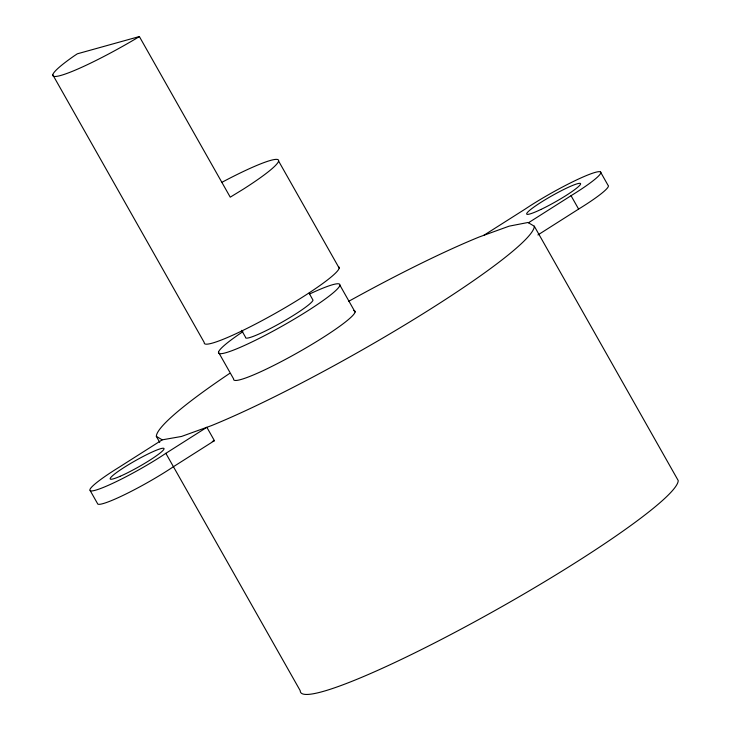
<?xml version="1.0" encoding="UTF-8"?>
<svg xmlns="http://www.w3.org/2000/svg" width="731" height="731" viewBox="0 0 731 731"><rect width="100%" height="100%" fill="white"/><g stroke="black" fill="none" stroke-linecap="round" stroke-linejoin="round"><path stroke-width="1.1" d="M90.251 490.72L97.826 504.098A54.176 6.131 -29.5 0 0 173.421 466.716L214.421 440.683L206.855 427.297L181.498 436.462L162.227 439.843L119.025 467.301A54.176 6.131 -29.5 0 0 96.172 490.017A54.176 6.131 -29.5 0 0 165.855 453.33L206.855 427.297L211.46 425.625A216.696 24.534 -29.5 0 0 417.355 317.254A216.696 24.534 -29.5 0 0 534.324 226.235L678.213 480.55A216.696 24.534 -29.5 0 1 488.893 613.939A216.696 24.534 -29.5 0 1 300.231 690.704L165.855 453.33M528.458 222.772L571.66 195.314A54.176 6.131 -29.5 0 0 594.531 172.589A54.176 6.131 -29.5 0 0 524.858 209.276L483.849 235.309M537.915 234.953L579.235 208.701A54.176 6.131 -29.5 0 0 608.018 185.281L600.453 171.895M139.365 36.55L135.619 38.844A77.395 8.763 -29.5 0 1 60.746 75.457A77.395 8.763 -29.5 0 1 74.078 55.967L77.331 53.811L139.365 36.55L230.247 197.169L242.984 189.375A77.395 8.763 -29.5 0 0 277.716 159.55A77.395 8.763 -29.5 0 0 222.078 182.229M212.31 441.442L214.421 440.683M229.607 373.44A216.696 24.534 -29.5 0 0 156.343 436.38L162.227 439.843M534.324 226.235L527.974 222.489L509.169 226.153L479.207 236.99A216.696 24.534 -29.5 0 0 348.669 301.336M571.039 195.689L578.605 209.075M278.584 161.03L339.175 268.113M339.933 285.236L355.074 312.009M309.085 293.186L313.005 300.121A38.697 4.377 -29.5 0 1 278.054 324.409A38.697 4.377 -29.5 0 1 245.552 337.283L241.632 330.339M218.496 352.205L233.646 378.978A69.655 7.886 -29.5 0 0 300.359 351.154A69.655 7.886 -29.5 0 0 353.512 310.529M52.787 74.818L204.251 342.519A77.395 8.763 -29.5 0 0 275.441 313.27A77.395 8.763 -29.5 0 0 338.517 266.724M156.343 436.38L159.714 442.346M309.451 294.063A69.655 7.886 -29.5 0 1 327.305 297.49A69.655 7.886 -29.5 0 1 235.921 349.144A69.655 7.886 -29.5 0 1 242.875 331.691M120.103 476.31A30.958 3.509 -29.5 0 0 163.735 449.538A30.958 3.509 -29.5 0 0 127.368 465.4A30.958 3.509 -29.5 0 0 120.103 476.31M540.858 209.495A30.958 3.509 -29.5 0 0 580.588 183.728A30.958 3.509 -29.5 0 0 539.359 203.373A30.958 3.509 -29.5 0 0 540.858 209.495"/></g></svg>
